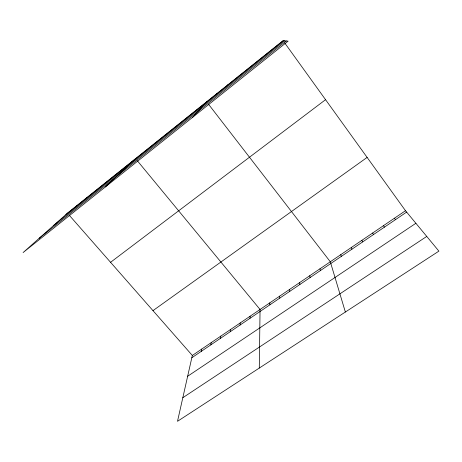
<?xml version="1.0" encoding="UTF-8"?>
<svg xmlns="http://www.w3.org/2000/svg" width="462" height="462" viewBox="0 0 462 462"><rect width="100%" height="100%" fill="white"/><g stroke="black" fill="none" stroke-linecap="round" stroke-linejoin="round"><path stroke-width="0.69" d="M259.286 368.064L260.054 309.476L137.358 160.788M250 318.306L250.098 316.233M240.067 325.046L240.24 322.932M230.232 331.716L230.474 329.562M220.49 338.323L220.801 336.128M210.839 344.866L211.221 342.637M201.282 351.345L201.732 349.081M405.497 210.712L192.331 355.463L177.506 421.309L438.9 251.132L405.497 210.712L284.736 42.983M238.502 76.496L238.715 76.178M227.616 85.204L227.916 84.817M216.84 93.826L217.227 93.364M192.59 117.342L206.653 101.825M195.628 110.793L196.188 110.199M185.187 119.144L185.828 118.486M174.85 127.408L175.577 126.68M164.628 135.585L165.431 134.8M154.504 143.682L155.388 142.833M144.485 151.692L145.443 150.785M105.371 186.925L135.603 158.657M124.457 167.712L125.566 166.69M114.449 175.716L115.627 174.636M104.539 183.639L105.798 182.502M94.739 191.482L96.061 190.286M85.031 199.243L86.429 197.996M75.427 206.93L76.888 205.625M65.916 214.535L283.252 40.708M53.58 225.491L284.632 40.823M39.143 238.311L286.273 40.968M110.562 262.306L325.56 99.682M152.98 310.631L367.123 157.415M191.811 357.767L406.635 212.093M187.647 376.264L415.887 223.285M182.819 397.713L426.755 236.434M69.294 215.286L192.331 355.463M208.402 104.089L330.307 261.769L345.362 312.029M394.433 218.22L395.478 219.658M383.477 225.658L384.436 227.148M372.638 233.021L373.498 234.563M361.896 240.315L362.676 241.903M351.264 247.534L351.952 249.174M340.737 254.689L341.337 256.37M319.981 268.78L320.42 270.559M309.754 275.727L310.112 277.547M299.624 282.605L299.902 284.471M289.587 289.42L289.79 291.326M279.649 296.165L279.77 298.117M269.808 302.853L269.854 304.845M67.446 213.178L23.1 252.558L288.132 41.13L283.085 40.691L67.446 213.178"/></g></svg>
